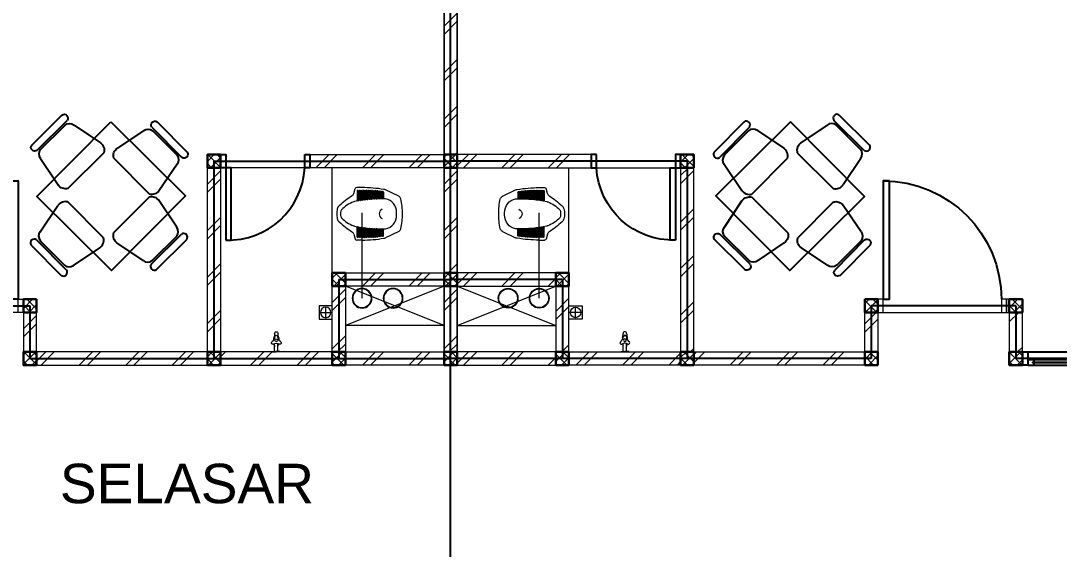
# Model space of a CAD drawing. Header units: millimetres. Extents: x -324 to 75, y -297 to 70.
# Drawn here: x -75.98 to -68.08, y 4.03 to 8.04 of the extents above; entities that cross this region are included whole.
import ezdxf

# ---------------------------------------------------------------- set-up
doc = ezdxf.new("R2010")
doc.units = ezdxf.units.MM
doc.layers.get('defpoints').update_dxf_attribs({"color": 1})
for name, color, linetype, lineweight in [('ars', 11, 'Continuous', 0), ('KOL', 1, 'Continuous', 30), ('KOLOM', 4, 'Continuous', 9), ('lan', 7, 'Continuous', 15), ('NOT', 7, 'Continuous', 20), ('SANITAIR', 15, 'Continuous', 9), ('tem', 5, 'Continuous', 20), ('u', 6, 'Continuous', 20)]:
    doc.layers.add(name, color=color, linetype=linetype, lineweight=lineweight)
doc.layers.add('as', color=1, linetype='Continuous', plot=False)
doc.layers.add('FURNITURE', color=68, linetype='Continuous')
doc.layers.add('Kusen', color=30, linetype='Continuous')
doc.styles.add('ATTR', font='romans.shx', dxfattribs={"width": 0.8, "height": 0.56})
doc.styles.get("Standard").update_dxf_attribs({"font": 'arial.ttf'})
pattern_1 = [(45, (12.5428, -6.1551), (-0.1767767, 0.1767767), []), (45, (12.6053, -6.1551), (-0.1767767, 0.1767767), [])]
pattern_2 = [(45, (13.4928, -7.0551), (-0.1767767, 0.1767767), []), (45, (13.5553, -7.0551), (-0.1767767, 0.1767767), [])]
pattern_3 = [(45, (11.1428, -7.2551), (-0.1767767, 0.1767767), []), (45, (11.2053, -7.2551), (-0.1767767, 0.1767767), [])]
pattern_4 = [(45, (15.2228, -2.0551), (-0.1767767, 0.1767767), []), (45, (15.2853, -2.0551), (-0.1767767, 0.1767767), [])]
pattern_5 = [(45, (15.2228, -2.9551), (-0.1767767, 0.1767767), []), (45, (15.2853, -2.9551), (-0.1767767, 0.1767767), [])]
pattern_6 = [(45, (15.2228, -3.5551), (-0.1767767, 0.1767767), []), (45, (15.2853, -3.5551), (-0.1767767, 0.1767767), [])]
pattern_7 = [(45, (14.3728, -3.5551), (-0.1767767, 0.1767767), []), (45, (14.4353, -3.5551), (-0.1767767, 0.1767767), [])]
pattern_8 = [(45, (13.4228, -3.5551), (-0.1767767, 0.1767767), []), (45, (13.4853, -3.5551), (-0.1767767, 0.1767767), [])]

# ---------------------------------------------------------------- blocks, each defined once
blk = doc.blocks.new('KRAN ATAS')
for p, q in [((-0.0198, 0), (0, 0)), ((-0.0198, -0.0015), (-0.0198, 0)), ((0.0198, 0), (0, 0)), ((0.0198, -0.0015), (0.0198, 0)), ((-0.0193, -0.002), (0, -0.002)), ((-0.0087, -0.006), (-0.0087, -0.0441)), ((0.0193, -0.002), (0, -0.002)), ((0.0087, -0.006), (0.0087, -0.0441))]:
    blk.add_line(p, q)
for centre, radius, start, end in [((-0.0191, -0.047), 0.00682, 147.2603, 232.4214), ((-0.0188, -0.0464), 0.00682, 67.5786, 152.7397), ((-0.0514, -0.0871), 0.0447, 7.4918, 50.9581), ((-0.0193, -0.0015), 0.0005, 180, 270), ((0, -0.0187), 0.0268, 232.9628, 307.0372), ((-0.0127, -0.006), 0.004, 0, 90), ((0.0743, -0.0604), 0.0878, 163.7486, 168.4446), ((-0.0388, -0.0275), 0.03, 343.7486, 0), ((0.0514, -0.0871), 0.0447, 129.0419, 172.5082), ((0.0127, -0.006), 0.004, 90, 180), ((0.0388, -0.0275), 0.03, 180, 196.2514), ((-0.0743, -0.0604), 0.0878, 11.5554, 16.2514), ((0.0188, -0.0464), 0.00682, 27.2603, 112.4214), ((0.0193, -0.0015), 0.0005, 270, 0), ((0.0191, -0.047), 0.00682, 307.5786, 32.7397), ((0.0743, -0.0604), 0.0878, 182.0552, 189.0251), ((-0.0892, -0.0965), 0.08, 0.3555, 16.2023), ((-0.0004, -0.0965), 0.0088, 176.8553, 272.6444), ((-0.0004, -0.0613), 0.0068, 86.5771, 273.4229), ((-0.0003, -0.0804), 0.00682, 187.5786, 272.7397), ((0.0004, -0.0613), 0.0068, 266.5771, 93.4229), ((0.0003, -0.0804), 0.00682, 267.2603, 352.4214), ((0.0004, -0.0965), 0.0088, 267.3556, 3.1447), ((0.0892, -0.0965), 0.08, 163.7977, 179.6445), ((-0.0743, -0.0604), 0.0878, 350.9749, 357.9448)]:
    blk.add_arc(centre, radius, start, end)
blk = doc.blocks.new('AVOOR')
blk.add_lwpolyline([(-21.8185, -71.5914), (-21.9185, -71.5914), (-21.9185, -71.4914), (-21.8185, -71.4914)], close=True)
for points in [[(-21.9085, -71.5414), (-21.8285, -71.5414)], [(-21.8685, -71.5014), (-21.8685, -71.5814)]]:
    blk.add_lwpolyline(points)
blk.add_circle((-21.8685, -71.5414), 0.04)
blk = doc.blocks.new('CL J D')
for p, q in [((0.0275, 0.1273), (0.1283, 0.1756)), ((0.145, 0.1598), (0.145, 0.1109)), ((0.1539, 0.1598), (0.1539, 0.1111)), ((0.1587, 0.1615), (0.1587, 0.1111)), ((0.1676, 0.1615), (0.1676, 0.1111)), ((0.1723, 0.1631), (0.1723, 0.1111)), ((0.1812, 0.1631), (0.1812, 0.1109)), ((0.186, 0.1645), (0.186, 0.1109)), ((0.1949, 0.1645), (0.1949, 0.1105)), ((0.1996, 0.1657), (0.1996, 0.1105)), ((0.2085, 0.1657), (0.2085, 0.11)), ((0.2133, 0.1667), (0.2133, 0.11)), ((0.2222, 0.1667), (0.2222, 0.1092)), ((0.2269, 0.1676), (0.2269, 0.1092)), ((0.2358, 0.1676), (0.2358, 0.1082)), ((0.2406, 0.1682), (0.2406, 0.1082)), ((0.2495, 0.1682), (0.2495, 0.107)), ((0.2542, 0.1687), (0.2542, 0.107)), ((0.2631, 0.1687), (0.2631, 0.1056)), ((0.2679, 0.169), (0.2679, 0.1056)), ((0.2768, 0.169), (0.2768, 0.104)), ((0.2815, 0.1692), (0.2815, 0.104)), ((0.2904, 0.1692), (0.2904, 0.1022)), ((0.2952, 0.1691), (0.2952, 0.1022)), ((0.3041, 0.1691), (0.3041, 0.1003)), ((0.306, 0.1938), (0.3479, 0.1938)), ((0.3088, 0.1689), (0.3088, 0.1003)), ((0.3177, 0.1689), (0.3177, 0.0981)), ((0.3225, 0.1685), (0.3225, 0.0981)), ((0.3314, 0.1685), (0.3314, 0.0957)), ((0.3361, 0.1679), (0.3361, 0.0957)), ((0.345, 0.1679), (0.345, 0.093)), ((0.3709, 0.1476), (0.3594, 0.1853)), ((0.0275, -0.1398), (0.1283, -0.188)), ((0.145, -0.1722), (0.145, -0.1234)), ((0.1539, -0.1722), (0.1539, -0.1236)), ((0.1587, -0.174), (0.1587, -0.1236)), ((0.1676, -0.174), (0.1676, -0.1236)), ((0.1723, -0.1756), (0.1723, -0.1236)), ((0.1812, -0.1756), (0.1812, -0.1234)), ((0.186, -0.177), (0.186, -0.1234)), ((0.1949, -0.177), (0.1949, -0.123)), ((0.1996, -0.1782), (0.1996, -0.123)), ((0.2085, -0.1782), (0.2085, -0.1224)), ((0.2133, -0.1792), (0.2133, -0.1224)), ((0.2222, -0.1792), (0.2222, -0.1216)), ((0.2269, -0.18), (0.2269, -0.1216)), ((0.2358, -0.18), (0.2358, -0.1206)), ((0.2406, -0.1807), (0.2406, -0.1206)), ((0.2495, -0.1807), (0.2495, -0.1195)), ((0.2542, -0.1812), (0.2542, -0.1195)), ((0.2631, -0.1812), (0.2631, -0.1181)), ((0.2679, -0.1815), (0.2679, -0.1181)), ((0.2768, -0.1815), (0.2768, -0.1165)), ((0.2815, -0.1816), (0.2815, -0.1165)), ((0.2904, -0.1816), (0.2904, -0.1147)), ((0.2952, -0.1816), (0.2952, -0.1147)), ((0.3041, -0.1816), (0.3041, -0.1127)), ((0.3088, -0.1813), (0.3088, -0.1127)), ((0.3177, -0.1813), (0.3177, -0.1105)), ((0.3225, -0.1809), (0.3225, -0.1105)), ((0.3314, -0.1809), (0.3314, -0.1081)), ((0.3361, -0.1803), (0.3361, -0.1081)), ((0.345, -0.1803), (0.345, -0.1055)), ((0.306, -0.2062), (0.3479, -0.2062)), ((0.3709, -0.16), (0.3594, -0.1977))]:
    blk.add_line(p, q)
for centre, radius, start, end in [((0.1462, 0.1381), 0.0415, 97.43664, 115.58841), ((0.3183, -0.8979), 1.0917, 90.64465, 99.35641), ((0.1495, 0.1598), 0.00445, 0, 180), ((0.1631, 0.1615), 0.00445, 0, 180), ((0.1768, 0.1631), 0.00445, 0, 180), ((0.1904, 0.1645), 0.00445, 0, 180), ((0.2041, 0.1657), 0.00445, 0, 180), ((0.2177, 0.1667), 0.00445, 0, 180), ((0.2314, 0.1676), 0.00445, 0, 180), ((0.245, 0.1682), 0.00445, 0, 180), ((0.2587, 0.1687), 0.00445, 0, 180), ((0.2723, 0.169), 0.00445, 0, 180), ((0.286, 0.1692), 0.00445, 0, 180), ((0.2996, 0.1691), 0.00445, 0, 180), ((0.3133, 0.1689), 0.00445, 0, 180), ((0.3269, 0.1685), 0.00445, 0, 180), ((0.3406, 0.1679), 0.00445, 0, 180), ((0.3479, 0.1818), 0.012, 16.98371, 90), ((0.5098, 0), 0.5098, 167.907, 180.70014), ((0.0403, 0.1006), 0.0297, 115.58841, 167.907), ((0.1458, 0.0077), 0.1009, 89.36458, 171.9631), ((0.1427, 0.1109), 0.00237, 271.71865, 0), ((0.1639, -0.8282), 0.9369, 77.60377, 91.04193), ((0.1563, 0.1111), 0.00237, 180, 0), ((0.17, 0.1111), 0.00237, 180, 0), ((0.1836, 0.1109), 0.00237, 180, 0), ((0.1973, 0.1105), 0.00237, 180, 0), ((0.2109, 0.11), 0.00237, 180, 0), ((0.2246, 0.1092), 0.00237, 180, 0), ((0.2382, 0.1082), 0.00237, 180, 0), ((0.2519, 0.107), 0.00237, 180, 0), ((0.2655, 0.1056), 0.00237, 180, 0), ((0.2792, 0.104), 0.00237, 180, 0), ((0.2928, 0.1022), 0.00237, 180, 0), ((0.3064, 0.1003), 0.00237, 180, 0), ((0.3201, 0.0981), 0.00237, 180, 0), ((0.3337, 0.0957), 0.00237, 180, 0), ((0.3474, 0.093), 0.00237, 180, 258.7357), ((0.3518, 0.0291), 0.0593, 68.96955, 77.12628), ((0.3992, 0.1563), 0.0297, 196.98371, 236.58705), ((0.2831, -0.1497), 0.2509, 43.87855, 68.96955), ((-0.0629, -0.5443), 0.8096, 47.75416, 56.58705), ((0.1995, 0.0001), 0.1551, 171.9445, 182.3259), ((0.1409, -0.0052), 0.0359, 358.3993, 69.7102), ((0.4511, 0.0118), 0.0178, 9.30537, 43.87855), ((0.3402, -0.0063), 0.1302, 0.0418, 9.30537), ((0.4495, 0.0199), 0.0475, 13.4838, 47.75416), ((0.3402, -0.0063), 0.1598, 0.03404, 13.4838), ((0.5098, -0.0125), 0.5098, 179.29986, 192.093), ((0.1995, -0.0125), 0.1551, 177.6741, 188.0555), ((0.1458, -0.0202), 0.1009, 188.0369, 270.63542), ((0.1409, -0.0072), 0.0359, 290.2898, 1.6007), ((0.2831, 0.1372), 0.2509, 291.03045, 316.12145), ((-0.0629, 0.5318), 0.8096, 303.41295, 312.24584), ((0.4511, -0.0243), 0.0178, 316.12145, 350.69463), ((0.3402, -0.0061), 0.1302, 350.69463, 359.9582), ((0.4495, -0.0323), 0.0475, 312.24584, 346.5162), ((0.3402, -0.0061), 0.1598, 346.5162, 359.96596), ((0.0403, -0.113), 0.0297, 192.093, 244.41159), ((0.1427, -0.1234), 0.00237, 0, 88.28135), ((0.1639, 0.8157), 0.9369, 268.95807, 282.39623), ((0.1563, -0.1236), 0.00237, 0, 180), ((0.17, -0.1236), 0.00237, 0, 180), ((0.1836, -0.1234), 0.00237, 0, 180), ((0.1973, -0.123), 0.00237, 0, 180), ((0.2109, -0.1224), 0.00237, 0, 180), ((0.2246, -0.1216), 0.00237, 0, 180), ((0.2382, -0.1206), 0.00237, 0, 180), ((0.2519, -0.1195), 0.00237, 0, 180), ((0.2655, -0.1181), 0.00237, 0, 180), ((0.2792, -0.1165), 0.00237, 0, 180), ((0.2928, -0.1147), 0.00237, 0, 180), ((0.3064, -0.1127), 0.00237, 0, 180), ((0.3201, -0.1105), 0.00237, 0, 180), ((0.3337, -0.1081), 0.00237, 0, 180), ((0.3474, -0.1055), 0.00237, 101.2643, 180), ((0.3518, -0.0415), 0.0593, 282.87372, 291.03045), ((0.3992, -0.1687), 0.0297, 123.41295, 163.01629), ((0.1462, -0.1506), 0.0415, 244.41159, 262.56336), ((0.3183, 0.8854), 1.0917, 260.64359, 269.35535), ((0.1495, -0.1722), 0.00445, 180, 0), ((0.1631, -0.174), 0.00445, 180, 0), ((0.1768, -0.1756), 0.00445, 180, 0), ((0.1904, -0.177), 0.00445, 180, 0), ((0.2041, -0.1782), 0.00445, 180, 0), ((0.2177, -0.1792), 0.00445, 180, 0), ((0.2314, -0.18), 0.00445, 180, 0), ((0.245, -0.1807), 0.00445, 180, 0), ((0.2587, -0.1812), 0.00445, 180, 0), ((0.2723, -0.1815), 0.00445, 180, 0), ((0.286, -0.1816), 0.00445, 180, 0), ((0.2996, -0.1816), 0.00445, 180, 0), ((0.3133, -0.1813), 0.00445, 180, 0), ((0.3269, -0.1809), 0.00445, 180, 0), ((0.3406, -0.1803), 0.00445, 180, 0), ((0.3479, -0.1942), 0.012, 270, 343.01629)]:
    blk.add_arc(centre, radius, start, end)
blk = doc.blocks.new('P.60')
at = {"layer": 'Kusen'}
for points in [[(1472.8348, 997.5354), (1472.8748, 997.5354), (1472.8748, 997.4354), (1472.8348, 997.4354)], [(1473.4748, 997.5354), (1473.5148, 997.5354), (1473.5148, 997.4354), (1473.4748, 997.4354)], [(1472.8748, 996.8854), (1472.9148, 996.8854), (1472.9148, 997.4354), (1472.8748, 997.4354)]]:
    blk.add_lwpolyline(points, close=True, dxfattribs=at)
blk.add_arc((1472.8948, 997.4658), 0.5808, 268.02661, 356.99428, dxfattribs=at)
blk = doc.blocks.new('P-90')
at = {"layer": 'Kusen'}
blk.add_lwpolyline([(374.6908, -21.5979), (374.7408, -21.5979), (374.7408, -22.4979), (374.6908, -22.4979)], close=True, dxfattribs=at)
at = {"layer": 'Kusen', "lineweight": 9}
for points in [[(373.8008, -22.4979), (373.8408, -22.4979), (373.8408, -22.5979), (373.8008, -22.5979)], [(374.7408, -22.4979), (374.7808, -22.4979), (374.7808, -22.5979), (374.7408, -22.5979)]]:
    blk.add_lwpolyline(points, close=True, dxfattribs=at)
at = {"layer": 'Kusen'}
blk.add_arc((374.7408, -22.4979), 0.9, 90, 180, dxfattribs=at)
blk = doc.blocks.new('Manager Chair')
for p, q in [((6.793595, 0), (-6.793595, 0)), ((6.793595, -2.40006), (-6.793595, -2.40006)), ((5.764665, -3), (-5.250155, -3)), ((-7.308135, -5), (-9.242845, -14.93924)), ((7.82266, -5), (9.757352, -14.93924)), ((-7.822645, -18), (8.337156, -18))]:
    blk.add_line(p, q)
for centre, radius, start, end in [((-6.608415, -1.20003), 1.214231, 98.77222, 261.2278), ((-4.915795, -5.40289), 2.426032, 97.92188, 170.4409), ((5.430285, -5.40292), 2.42607, 9.559852, 82.07782), ((6.608435, -1.20003), 1.214228, 278.7714, 81.22861), ((-6.352795, -15.45813), 2.936262, 169.8216, 239.9611), ((6.867295, -15.45813), 2.936262, 300.0388, 10.17842)]:
    blk.add_arc(centre, radius, start, end)
at = {"style": 'ATTR', "width": 0.8, "flags": 9}
blk.add_attdef('ESTCODE', (0, 0), '', height=0.003816, dxfattribs=at)
blk = doc.blocks.new('mj makan')
blk.add_lwpolyline([(-0.0055, 1.1314), (0.5629, 0.5684), (0, 0), (-0.5684, 0.5629)], close=True)
for p, xscale, yscale, zscale, rotation in [((-0.4923, 1.0685), -0.02383953608250516, 0.02383953608250516, 0.02383953608250516, 44.72219960516194), ((0.4614, 1.0156), -0.02383953608250517, 0.02383953608250517, 0.02383953608250517, 314.7221996051619)]:
    blk.add_blockref('Manager Chair', p, dxfattribs=dict(xscale=xscale, yscale=yscale, zscale=zscale, rotation=rotation))
at = {"extrusion": (0, 0, -1)}
for p, xscale, yscale, zscale, rotation in [((-0.457, 0.1222), -0.02383953608250516, 0.02383953608250516, -0.02383953608250516, 135.277800394838), ((0.4971, 0.0786), -0.0238395360825052, 0.0238395360825052, -0.0238395360825052, 225.2778003948382)]:
    blk.add_blockref('Manager Chair', p, dxfattribs=dict(at, xscale=xscale, yscale=yscale, zscale=zscale, rotation=rotation))
blk = doc.blocks.new('T. J2')
at = {"layer": 'Kusen'}
for p, q in [((-0.3692, 0.1), (0.2808, 0.1)), ((-0.4192, 0), (0.3308, 0)), ((0.2808, 0.06), (-0.3692, 0.06))]:
    blk.add_line(p, q, dxfattribs=at)
for points in [[(-0.4592, 0), (-0.4192, 0), (-0.4192, 0.1), (-0.4592, 0.1)], [(0.3308, 0), (0.3708, 0), (0.3708, 0.1), (0.3308, 0.1)]]:
    blk.add_lwpolyline(points, close=True, dxfattribs=at)
for points in [[(-0.3692, 0.0775), (-0.3692, 0.06), (-0.4192, 0.06), (-0.4192, 0.1), (-0.3692, 0.1), (-0.3692, 0.0825), (-0.3792, 0.0825), (-0.3792, 0.0775), (-0.3692, 0.0775)], [(0.2808, 0.0775), (0.2808, 0.06), (0.3308, 0.06), (0.3308, 0.1), (0.2808, 0.1), (0.2808, 0.0825), (0.2908, 0.0825), (0.2908, 0.0775), (0.2808, 0.0775)]]:
    blk.add_lwpolyline(points, dxfattribs=at)
at = {"layer": 'Kusen', "color": 141}
blk.add_lwpolyline([(-0.3792, 0.0775), (0.2908, 0.0775), (0.2908, 0.0825), (-0.3792, 0.0825)], close=True, dxfattribs=at)
blk = doc.blocks.new('K 10.10')
at = {"layer": 'ars'}
h = blk.add_hatch(dxfattribs=at)
h.set_pattern_fill('_USER', color=256, scale=0.05, angle=45, double=1, pattern_type=0)
h.set_pattern_definition([(45, (0, 0), (-0.035355339, 0.035355339), []), (135, (0, 0), (-0.035355339, -0.035355339), [])])
h.paths.add_polyline_path([(1560.5383, 1380.4069), (1560.6383, 1380.4069), (1560.6383, 1380.5069), (1560.5383, 1380.5069)])
at = {"layer": 'KOL'}
blk.add_lwpolyline([(1560.5383, 1380.4069), (1560.6383, 1380.4069), (1560.6383, 1380.5069), (1560.5383, 1380.5069)], close=True, dxfattribs=at)
blk = doc.blocks.new('typikal-1a')
at = {"layer": 'ars'}
for centre, radius in [((5.526, 5.0422), 0.075), ((5.526, 5.0422), 0.071), ((5.7625, 5.0422), 0.075), ((5.7625, 5.0422), 0.071)]:
    blk.add_circle(centre, radius, dxfattribs=at)
at = {"layer": 'as'}
for p, q in [((0, 5.5), (1.9, 5.5)), ((1.9, 5.1), (1.9, 5.5)), ((3, 5.1), (3, 5.5)), ((3, 5.5), (6.2, 5.5)), ((4.4, 4), (4.4, 5.5)), ((5.35, 4.9), (5.35, 5.5)), ((1.9, 5.1), (3, 5.1)), ((5.35, 4.9), (6.2, 4.9)), ((4.4, 4), (6.2, 4))]:
    blk.add_line(p, q, dxfattribs=at)
at = {"layer": 'lan'}
for p, q in [((2.91, 5.15), (2.01, 5.15)), ((5.3, 4.85), (5.3, 4.05)), ((5.09, 4.05), (4.53, 4.05))]:
    blk.add_line(p, q, dxfattribs=at)
at = {"layer": 'tem'}
for points in [[(3.05, 5.55), (4.35, 5.55), (4.35, 5.45), (3.05, 5.45)], [(4.45, 5.55), (5.3, 5.55), (5.3, 5.45), (4.45, 5.45)], [(6.15, 5.55), (5.4, 5.55), (5.4, 5.45), (6.15, 5.45)], [(1.95, 5.45), (1.85, 5.45), (1.85, 5.15), (1.95, 5.15)], [(2.95, 5.45), (3.05, 5.45), (3.05, 5.15), (2.95, 5.15)], [(4.45, 5.45), (4.35, 5.45), (4.35, 4.05), (4.45, 4.05)], [(5.4, 5.45), (5.3, 5.45), (5.3, 4.95), (5.4, 4.95)], [(6.15, 4.95), (6.25, 4.95), (6.25, 5.45), (6.15, 5.45)], [(1.97, 5.15), (1.95, 5.15), (1.95, 5.05), (1.97, 5.05)], [(5.4, 4.85), (6.15, 4.85), (6.15, 4.95), (5.4, 4.95)], [(6.15, 4.85), (6.25, 4.85), (6.25, 4.05), (6.15, 4.05)], [(5.13, 3.95), (6.15, 3.95), (6.15, 4.05), (5.13, 4.05)], [(6.15, 3.95), (6.25, 3.95), (6.25, 2.85), (6.15, 2.85)]]:
    blk.add_lwpolyline(points, close=True, dxfattribs=at)
at = {"layer": 'u'}
for points in [[(6.15, 5.25), (5.3996, 4.9505)], [(6.15, 4.95), (5.4, 5.25)], [(6.15, 5.25), (5.4, 5.25)], [(5.526, 5.0422), (5.526, 4.3936)]]:
    blk.add_lwpolyline(points, dxfattribs=at)
at = {"layer": 'FURNITURE', "xscale": -1, "rotation": 180}
blk.add_blockref('mj makan', (3.6205, 4.8319), dxfattribs=at)
at = {"layer": 'KOLOM', "extrusion": (0, 0, -1), "zscale": -1}
for p in [(-1562.4883, -1374.9569), (-1563.5883, -1374.9569), (-1564.9883, -1374.9569), (-1565.9383, -1374.9569), (-1566.7883, -1374.9569), (-1562.4883, -1375.3569), (-1563.5883, -1375.3569), (-1565.9383, -1375.5569), (-1566.7883, -1375.5569), (-1564.9883, -1376.4569), (-1566.7883, -1376.4569)]:
    blk.add_blockref('K 10.10', p, dxfattribs=at)
at = {"layer": 'Kusen', "xscale": -1}
blk.add_blockref('T. J2', (1.3908, 5.45), dxfattribs=at)
at = {"layer": 'Kusen', "xscale": -1, "rotation": 180}
for name, p in [('P-90', (-371.8308, -17.4479)), ('P.60', (-1468.3848, 1001.4854))]:
    blk.add_blockref(name, p, dxfattribs=at)
at = {"layer": 'SANITAIR', "extrusion": (0, 0, -1), "xscale": -1.450644103627577, "yscale": 1.450644103627577, "zscale": -1.450644103627577, "rotation": 359.9613440846884}
blk.add_blockref('KRAN ATAS', (-4.874, 5.45), dxfattribs=at)
at = {"layer": 'SANITAIR'}
blk.add_blockref('AVOOR', (27.1181, 76.6914), dxfattribs=at)
at = {"layer": 'SANITAIR', "extrusion": (0, 0, -1), "zscale": -1}
blk.add_blockref('CL J D', (-5.8335, 4.4068), dxfattribs=at)
blk = doc.blocks.new('A-2')
at = {"layer": 'ars'}
h = blk.add_hatch(dxfattribs=at)
h.set_pattern_fill('TEMBOK', color=256, scale=0.25)
h.set_pattern_definition([(45, (14.3428, -4.9551), (-0.1767767, 0.1767767), []), (45, (14.4053, -4.9551), (-0.1767767, 0.1767767), [])])
h.paths.add_polyline_path([(-20.04, 9.2695), (-20.14, 9.2695), (-20.14, 10.3695), (-20.04, 10.3695)])
h = blk.add_hatch(dxfattribs=at)
h.set_pattern_fill('TEMBOK', color=256, scale=0.25)
h.set_pattern_definition(pattern_4)
h.paths.add_polyline_path([(-21.16, 9.1695), (-20.14, 9.1695), (-20.14, 9.2695), (-21.16, 9.2695)])
h = blk.add_hatch(dxfattribs=at)
h.set_pattern_fill('TEMBOK', color=256, scale=0.25)
h.set_pattern_definition(pattern_4)
h.paths.add_polyline_path([(-19.02, 9.1695), (-20.04, 9.1695), (-20.04, 9.2695), (-19.02, 9.2695)])
h = blk.add_hatch(dxfattribs=at)
h.set_pattern_fill('TEMBOK', color=256, scale=0.25)
h.set_pattern_definition(pattern_1)
h.paths.add_polyline_path([(-21.84, 7.7695), (-21.94, 7.7695), (-21.94, 9.1695), (-21.84, 9.1695)])
h = blk.add_hatch(dxfattribs=at)
h.set_pattern_fill('TEMBOK', color=256, scale=0.25)
h.set_pattern_definition([(45, (14.3428, -6.1551), (-0.1767767, 0.1767767), []), (45, (14.4053, -6.1551), (-0.1767767, 0.1767767), [])])
h.paths.add_polyline_path([(-20.04, 8.3695), (-20.14, 8.3695), (-20.14, 9.1695), (-20.04, 9.1695)])
h = blk.add_hatch(dxfattribs=at)
h.set_pattern_fill('TEMBOK', color=256, scale=0.25)
h.set_pattern_definition(pattern_1)
h.paths.add_polyline_path([(-18.34, 7.7695), (-18.24, 7.7695), (-18.24, 9.1695), (-18.34, 9.1695)])
h = blk.add_hatch(dxfattribs=at)
h.set_pattern_fill('TEMBOK', color=256, scale=0.25)
h.set_pattern_definition(pattern_5)
h.paths.add_polyline_path([(-20.89, 8.2695), (-20.14, 8.2695), (-20.14, 8.3695), (-20.89, 8.3695)])
h = blk.add_hatch(dxfattribs=at)
h.set_pattern_fill('TEMBOK', color=256, scale=0.25)
h.set_pattern_definition(pattern_5)
h.paths.add_polyline_path([(-19.29, 8.2695), (-20.04, 8.2695), (-20.04, 8.3695), (-19.29, 8.3695)])
h = blk.add_hatch(dxfattribs=at)
h.set_pattern_fill('TEMBOK', color=256, scale=0.25)
h.set_pattern_definition(pattern_2)
h.paths.add_polyline_path([(-20.89, 7.7695), (-20.99, 7.7695), (-20.99, 8.2695), (-20.89, 8.2695)])
h = blk.add_hatch(dxfattribs=at)
h.set_pattern_fill('TEMBOK', color=256, scale=0.25)
h.set_pattern_definition([(45, (14.3428, -7.0551), (-0.1767767, 0.1767767), []), (45, (14.4053, -7.0551), (-0.1767767, 0.1767767), [])])
h.paths.add_polyline_path([(-20.04, 7.7695), (-20.14, 7.7695), (-20.14, 8.2695), (-20.04, 8.2695)])
h = blk.add_hatch(dxfattribs=at)
h.set_pattern_fill('TEMBOK', color=256, scale=0.25)
h.set_pattern_definition(pattern_2)
h.paths.add_polyline_path([(-19.29, 7.7695), (-19.19, 7.7695), (-19.19, 8.2695), (-19.29, 8.2695)])
h = blk.add_hatch(dxfattribs=at)
h.set_pattern_fill('TEMBOK', color=256, scale=0.25)
h.set_pattern_definition(pattern_3)
h.paths.add_polyline_path([(-23.24, 7.7695), (-23.34, 7.7695), (-23.34, 8.0695), (-23.24, 8.0695)])
h = blk.add_hatch(dxfattribs=at)
h.set_pattern_fill('TEMBOK', color=256, scale=0.25)
h.set_pattern_definition(pattern_3)
h.paths.add_polyline_path([(-16.94, 7.7695), (-16.84, 7.7695), (-16.84, 8.0695), (-16.94, 8.0695)])
h = blk.add_hatch(dxfattribs=at)
h.set_pattern_fill('TEMBOK', color=256, scale=0.25)
h.set_pattern_definition([(45, (10.0428, -7.2551), (-0.1767767, 0.1767767), []), (45, (10.1053, -7.2551), (-0.1767767, 0.1767767), [])])
h.paths.add_polyline_path([(-15.84, 7.7695), (-15.74, 7.7695), (-15.74, 8.0695), (-15.84, 8.0695)])
h = blk.add_hatch(dxfattribs=at)
h.set_pattern_fill('TEMBOK', color=256, scale=0.25)
h.set_pattern_definition(pattern_8)
h.paths.add_polyline_path([(-23.24, 7.6695), (-21.94, 7.6695), (-21.94, 7.7695), (-23.24, 7.7695)])
h = blk.add_hatch(dxfattribs=at)
h.set_pattern_fill('TEMBOK', color=256, scale=0.25)
h.set_pattern_definition(pattern_7)
h.paths.add_polyline_path([(-21.84, 7.6695), (-20.99, 7.6695), (-20.99, 7.7695), (-21.84, 7.7695)])
h = blk.add_hatch(dxfattribs=at)
h.set_pattern_fill('TEMBOK', color=256, scale=0.25)
h.set_pattern_definition(pattern_6)
h.paths.add_polyline_path([(-20.89, 7.6695), (-20.14, 7.6695), (-20.14, 7.7695), (-20.89, 7.7695)])
h = blk.add_hatch(dxfattribs=at)
h.set_pattern_fill('TEMBOK', color=256, scale=0.25)
h.set_pattern_definition(pattern_6)
h.paths.add_polyline_path([(-19.29, 7.6695), (-20.04, 7.6695), (-20.04, 7.7695), (-19.29, 7.7695)])
h = blk.add_hatch(dxfattribs=at)
h.set_pattern_fill('TEMBOK', color=256, scale=0.25)
h.set_pattern_definition(pattern_7)
h.paths.add_polyline_path([(-18.34, 7.6695), (-19.19, 7.6695), (-19.19, 7.7695), (-18.34, 7.7695)])
h = blk.add_hatch(dxfattribs=at)
h.set_pattern_fill('TEMBOK', color=256, scale=0.25)
h.set_pattern_definition(pattern_8)
h.paths.add_polyline_path([(-16.94, 7.6695), (-18.24, 7.6695), (-18.24, 7.7695), (-16.94, 7.7695)])
at = {"layer": 'as'}
blk.add_line((-20.09, 0.1195), (-20.09, 13.2195), dxfattribs=at)
at = {"layer": 'lan', "xscale": -1, "rotation": 180}
blk.add_blockref('typikal-1a', (-26.29, 13.2195), dxfattribs=at)
at = {"layer": 'lan', "rotation": 180}
blk.add_blockref('typikal-1a', (-13.89, 13.2195), dxfattribs=at)

msp = doc.modelspace()

# ---------------------------------------------------------------- block references
at = {"layer": 'defpoints'}
msp.add_blockref('A-2', (-52.6163, -2.2441), dxfattribs=at)

# ---------------------------------------------------------------- texts
at = {"layer": 'NOT', "insert": (-76.055, 4.6752), "char_height": 0.3, "attachment_point": 1}
msp.add_mtext_dynamic_manual_height_columns('\\pi0.37622;SELASAR', width=2.661726, gutter_width=1, heights=[0], dxfattribs=at)

doc.saveas('drawing.dxf')
